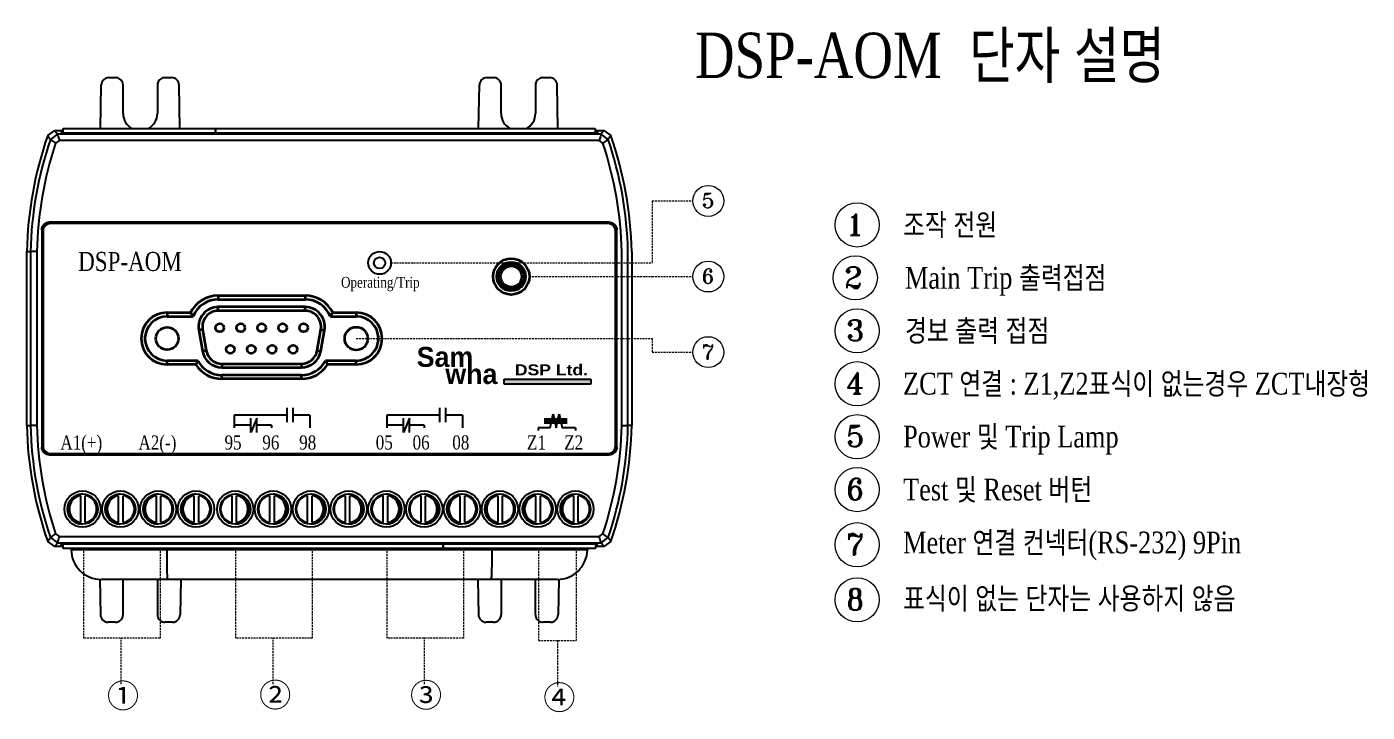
# Model space of a CAD drawing. Header units: millimetres. Extents: x 32 to 871, y 30 to 611.
# Drawn here: x 279.9 to 457.2, y 201.2 to 291.8 of the extents above; entities that cross this region are included whole.
import ezdxf
from ezdxf.enums import TextEntityAlignment as Align

# ---------------------------------------------------------------- set-up
doc = ezdxf.new("R2010")
doc.units = ezdxf.units.MM
doc.linetypes.add('DASHED2', pattern=[0.375, 0.25, -0.125])
for name, color, linetype in [('02___PRT_ALL_AXES', 7, 'Continuous'), ('03___PRT_ALL_CURVES', 7, 'Continuous'), ('40', 4, 'Continuous'), ('도면층1', 7, 'Continuous')]:
    doc.layers.add(name, color=color, linetype=linetype)
doc.styles.add('SS', font='batang.ttc', dxfattribs={"width": 0.8})
doc.styles.get("Standard").update_dxf_attribs({"font": 'BareunDotumPro1.ttf'})
doc.styles.add('STYLE2', font='romant.shx')
doc.styles.add('굴림체', font='arial.ttf')

msp = doc.modelspace()

# ---------------------------------------------------------------- hatches: boundary and pattern name
msp.add_hatch(color=5).paths.add_polyline_path([(343.042, 244.583), (343.042, 245.235), (354.512, 245.235), (354.512, 244.583)])

# ---------------------------------------------------------------- linework, layer by layer
at = {"color": 7, "linetype": 'Continuous'}
for p, q in [((289.655, 278.364), (289.756, 284.132)), ((290.756, 285.114), (291.633, 285.114)), ((292.633, 280.364), (292.633, 284.114)), ((297.168, 284.114), (297.168, 280.364)), ((298.168, 285.114), (299.046, 285.114)), ((300.146, 278.364), (300.046, 284.132)), ((339.655, 278.364), (339.756, 284.132)), ((340.756, 285.114), (341.633, 285.114)), ((342.633, 280.364), (342.633, 284.114)), ((347.168, 284.114), (347.168, 280.364)), ((348.168, 285.114), (349.046, 285.114)), ((350.146, 278.364), (350.046, 284.132)), ((284.711, 278.364), (304.836, 278.364)), ((284.711, 277.775), (284.711, 278.364)), ((304.836, 278.364), (304.836, 277.775)), ((304.838, 278.364), (355.088, 278.364)), ((304.838, 277.775), (304.838, 278.364)), ((355.088, 278.364), (355.088, 277.775)), ((282.662, 277.443), (283.606, 278.114)), ((283.96, 277.618), (283.014, 276.94)), ((283.606, 278.114), (284.711, 278.114)), ((284.226, 276.79), (283.713, 276.423)), ((355.842, 277.618), (283.96, 277.618)), ((355.576, 276.79), (284.226, 276.79)), ((284.352, 278.114), (284.521, 277.775)), ((355.28, 277.775), (284.521, 277.775)), ((355.088, 278.114), (356.195, 278.114)), ((355.449, 278.114), (355.28, 277.775)), ((356.089, 276.423), (355.576, 276.79)), ((356.788, 276.94), (355.841, 277.618)), ((356.195, 278.114), (357.139, 277.443)), ((356.925, 265.989), (282.876, 265.989)), ((282.876, 265.989), (282.901, 265.964)), ((356.901, 265.964), (282.901, 265.964)), ((356.925, 265.989), (356.901, 265.964)), ((281.876, 264.989), (281.876, 236.239)), ((281.876, 264.989), (281.901, 264.964)), ((281.901, 264.964), (281.901, 236.264)), ((282.051, 264.814), (282.051, 236.414)), ((356.751, 265.814), (283.051, 265.814)), ((357.751, 236.414), (357.751, 264.814)), ((357.925, 264.989), (357.901, 264.964)), ((357.901, 236.264), (357.901, 264.964)), ((357.925, 236.239), (357.925, 264.989)), ((279.901, 239.114), (279.901, 262.114)), ((279.901, 262.114), (280.397, 262.109)), ((280.397, 262.109), (280.397, 239.119)), ((281.225, 262.109), (280.397, 262.109)), ((281.225, 262.093), (281.225, 239.135)), ((358.577, 239.135), (358.577, 262.093)), ((359.405, 239.119), (359.405, 262.109)), ((359.901, 262.114), (359.901, 239.114)), ((314.338, 239.567), (314.338, 241.436)), ((315.118, 239.567), (315.118, 241.436)), ((334.528, 239.567), (334.528, 241.436)), ((335.308, 239.567), (335.308, 241.436)), ((309.549, 238.207), (309.549, 240.076)), ((310.329, 238.207), (310.329, 240.076)), ((329.739, 238.207), (329.739, 240.076)), ((330.519, 238.207), (330.519, 240.076)), ((279.901, 239.114), (280.397, 239.119)), ((281.225, 239.119), (280.397, 239.119)), ((358.577, 239.119), (359.405, 239.119)), ((359.901, 239.114), (359.405, 239.119)), ((281.876, 236.239), (281.901, 236.264)), ((357.925, 236.239), (357.901, 236.264)), ((282.876, 235.24), (282.901, 235.264)), ((282.876, 235.24), (356.925, 235.24)), ((282.901, 235.264), (356.901, 235.264)), ((283.051, 235.414), (356.751, 235.414)), ((356.925, 235.24), (356.901, 235.264)), ((287.038, 226.289), (287.038, 229.839)), ((287.638, 226.289), (287.638, 229.839)), ((292.038, 226.289), (292.038, 229.839)), ((292.638, 226.289), (292.638, 229.839)), ((297.038, 226.289), (297.038, 229.839)), ((297.638, 226.289), (297.638, 229.839)), ((302.038, 226.289), (302.038, 229.839)), ((302.638, 226.289), (302.638, 229.839)), ((307.038, 226.289), (307.038, 229.839)), ((307.638, 226.289), (307.638, 229.839)), ((312.038, 226.289), (312.038, 229.839)), ((312.638, 226.289), (312.638, 229.839)), ((317.038, 226.289), (317.038, 229.839)), ((317.638, 226.289), (317.638, 229.839)), ((322.038, 226.289), (322.038, 229.839)), ((322.638, 226.289), (322.638, 229.839)), ((327.038, 226.289), (327.038, 229.839)), ((327.638, 226.289), (327.638, 229.839)), ((332.038, 226.289), (332.038, 229.839)), ((332.638, 226.289), (332.638, 229.839)), ((337.228, 226.289), (337.228, 229.839)), ((337.828, 226.289), (337.828, 229.839)), ((342.228, 226.289), (342.228, 229.839)), ((342.828, 226.289), (342.828, 229.839)), ((347.228, 226.289), (347.228, 229.839)), ((347.828, 226.289), (347.828, 229.839)), ((352.228, 226.289), (352.228, 229.839)), ((352.828, 226.289), (352.828, 229.839)), ((283.606, 223.114), (282.662, 223.785)), ((283.014, 224.288), (283.96, 223.61)), ((283.713, 224.806), (284.226, 224.438)), ((283.96, 223.61), (355.842, 223.61)), ((284.226, 224.438), (355.576, 224.438)), ((284.352, 223.114), (284.521, 223.453)), ((284.521, 223.453), (355.28, 223.453)), ((284.713, 222.864), (284.713, 223.453)), ((334.963, 223.453), (334.963, 222.864)), ((334.966, 222.864), (334.966, 223.453)), ((355.091, 223.453), (355.091, 222.864)), ((355.449, 223.114), (355.28, 223.453)), ((355.576, 224.438), (356.089, 224.806)), ((355.841, 223.61), (356.788, 224.288)), ((357.139, 223.785), (356.195, 223.114)), ((284.713, 223.114), (283.606, 223.114)), ((334.963, 222.864), (284.713, 222.864)), ((285.761, 222.864), (285.764, 222.694)), ((354.038, 222.694), (285.764, 222.694)), ((298.399, 222.694), (298.399, 222.864)), ((355.091, 222.864), (334.966, 222.864)), ((341.403, 222.694), (341.403, 222.864)), ((354.041, 222.864), (354.038, 222.694)), ((356.195, 223.114), (355.091, 223.114)), ((289.552, 218.788), (289.634, 214.097)), ((350.038, 218.764), (289.763, 218.764)), ((350.038, 218.764), (289.763, 218.764)), ((292.633, 214.114), (292.633, 218.764)), ((297.168, 218.764), (297.168, 214.114)), ((300.249, 218.764), (300.168, 214.097)), ((339.552, 218.764), (339.634, 214.097)), ((342.633, 218.764), (342.633, 214.114)), ((347.168, 214.114), (347.168, 218.764)), ((350.25, 218.788), (350.168, 214.097)), ((291.633, 213.114), (290.633, 213.114)), ((299.168, 213.114), (298.168, 213.114)), ((341.633, 213.114), (340.633, 213.114)), ((349.168, 213.114), (348.168, 213.114))]:
    msp.add_line(p, q, dxfattribs=at)
at = {"color": 1, "linetype": 'DASHED2', "lineweight": 18}
for p, q in [((362.611, 268.814), (362.611, 260.614)), ((362.611, 250.614), (362.611, 248.814)), ((287.391, 222.864), (287.391, 211.006)), ((297.516, 222.864), (297.516, 211.006)), ((307.516, 222.864), (307.516, 211.006)), ((317.641, 222.864), (317.641, 211.006)), ((327.516, 222.864), (327.516, 211.006)), ((337.641, 222.864), (337.641, 211.006)), ((347.576, 222.864), (347.576, 210.672)), ((352.576, 222.864), (352.576, 210.672)), ((292.366, 204.921), (292.366, 211.006)), ((312.491, 204.921), (312.491, 211.006)), ((332.491, 204.921), (332.491, 211.006)), ((350.076, 210.672), (350.076, 204.587))]:
    msp.add_line(p, q, dxfattribs=at)
at = {"color": 1, "linetype": 'DASHED2', "lineweight": 5}
for p, q in [((362.611, 268.814), (367.982, 268.814)), ((328.063, 260.614), (362.611, 260.614)), ((346.366, 258.814), (362.611, 258.814)), ((362.611, 258.814), (367.982, 258.814)), ((323.466, 250.614), (362.611, 250.614)), ((362.611, 248.814), (367.982, 248.814)), ((297.516, 211.006), (287.391, 211.006)), ((317.641, 211.006), (307.516, 211.006)), ((317.641, 211.006), (307.516, 211.006)), ((337.641, 211.006), (327.516, 211.006)), ((337.641, 211.006), (327.516, 211.006)), ((347.576, 210.672), (352.576, 210.672))]:
    msp.add_line(p, q, dxfattribs=at)
at = {"color": 0, "linetype": 'ByBlock', "lineweight": 35}
for p, q in [((305.216, 256.284), (305.216, 255.784)), ((305.216, 256.284), (316.716, 256.284)), ((305.216, 255.784), (316.716, 255.784)), ((316.716, 256.284), (316.716, 255.784)), ((298.466, 254.049), (298.466, 253.549)), ((298.466, 254.049), (301.564, 254.049)), ((298.466, 253.549), (301.885, 253.549)), ((305.216, 254.284), (305.216, 254.784)), ((316.716, 254.784), (305.216, 254.784)), ((316.716, 254.284), (305.216, 254.284)), ((316.716, 254.284), (316.716, 254.784)), ((320.047, 253.549), (323.466, 253.549)), ((320.367, 254.049), (323.466, 254.049)), ((323.466, 254.049), (323.466, 253.549)), ((303.148, 251.819), (302.655, 251.733)), ((302.655, 251.733), (303.149, 248.933)), ((303.148, 251.819), (303.641, 249.019)), ((318.29, 249.019), (318.784, 251.819)), ((318.782, 248.933), (319.276, 251.733)), ((318.784, 251.819), (319.276, 251.733)), ((303.641, 249.019), (303.149, 248.933)), ((318.29, 249.019), (318.782, 248.933)), ((298.466, 247.179), (298.466, 247.679)), ((302.539, 247.679), (298.466, 247.679)), ((302.253, 247.179), (298.466, 247.179)), ((305.709, 247.284), (305.709, 246.784)), ((305.709, 247.284), (316.222, 247.284)), ((305.709, 246.784), (316.222, 246.784)), ((316.222, 247.284), (316.222, 246.784)), ((323.466, 247.679), (319.393, 247.679)), ((323.466, 247.179), (319.679, 247.179)), ((323.466, 247.179), (323.466, 247.679)), ((305.709, 245.284), (305.709, 245.784)), ((316.222, 245.784), (305.709, 245.784)), ((316.222, 245.284), (305.709, 245.284)), ((316.222, 245.284), (316.222, 245.784))]:
    msp.add_line(p, q, dxfattribs=at)
at = {"color": 5}
for p, q in [((343.042, 245.235), (354.512, 245.235)), ((343.042, 244.583), (343.042, 245.235)), ((354.512, 245.235), (354.512, 244.583)), ((354.512, 244.583), (343.042, 244.583))]:
    msp.add_line(p, q, dxfattribs=at)
for p, q in [((314.338, 240.501), (307.338, 240.501)), ((307.338, 240.501), (307.338, 238.797)), ((310.329, 240.076), (309.549, 238.207)), ((317.338, 240.501), (315.118, 240.501)), ((317.338, 240.501), (317.338, 238.797)), ((334.528, 240.501), (327.528, 240.501)), ((327.528, 240.501), (327.528, 238.797)), ((330.519, 240.076), (329.739, 238.207)), ((337.528, 240.501), (335.308, 240.501)), ((337.528, 240.501), (337.528, 238.797)), ((348.311, 239.99), (351.344, 239.99)), ((348.311, 239.731), (351.344, 239.731)), ((348.311, 239.473), (351.344, 239.473)), ((349.127, 238.797), (349.517, 240.666)), ((349.517, 240.666), (349.907, 238.797)), ((349.907, 238.797), (350.297, 240.666)), ((350.297, 240.666), (350.687, 238.797)), ((309.549, 239.142), (307.338, 239.142)), ((312.273, 239.142), (310.329, 239.142)), ((312.273, 239.142), (312.273, 238.797)), ((329.739, 239.142), (327.528, 239.142)), ((332.463, 239.142), (330.519, 239.142)), ((332.463, 239.142), (332.463, 238.797)), ((349.127, 238.797), (347.528, 238.797)), ((347.528, 238.797), (347.528, 238.453)), ((352.463, 238.797), (350.687, 238.797)), ((352.463, 238.797), (352.463, 238.453))]:
    msp.add_line(p, q)
at = {"color": 0, "linetype": 'ByBlock', "lineweight": 18}
for centre, radius in [((370.027, 268.814), 2.046), ((389.72, 265.636), 2.922), ((370.027, 258.814), 2.046), ((389.47, 258.639), 2.922), ((389.72, 251.636), 2.922), ((370.027, 248.814), 2.046), ((389.72, 244.636), 2.922), ((389.72, 237.636), 2.922), ((389.72, 230.636), 2.922), ((389.72, 223.355), 2.922), ((389.72, 216.073), 2.922)]:
    msp.add_circle(centre, radius, dxfattribs=at)
at = {"color": 0, "linetype": 'ByBlock', "lineweight": 35}
for centre, radius in [((343.966, 258.814), 2.4), ((343.966, 258.814), 1.9), ((343.966, 258.814), 1.7), ((343.966, 258.814), 1.4), ((305.426, 252.034), 0.55), ((308.196, 252.034), 0.55), ((310.966, 252.034), 0.55), ((313.736, 252.034), 0.55), ((316.506, 252.034), 0.55), ((306.816, 249.194), 0.55), ((309.586, 249.194), 0.55), ((312.346, 249.194), 0.55), ((315.116, 249.194), 0.55)]:
    msp.add_circle(centre, radius, dxfattribs=at)
at = {"color": 7, "linetype": 'Continuous'}
for centre, radius in [((287.273, 228.064), 2.4), ((292.273, 228.064), 2.4), ((297.273, 228.064), 2.4), ((302.273, 228.064), 2.4), ((307.463, 228.064), 2.4), ((312.463, 228.064), 2.4), ((317.463, 228.064), 2.4), ((322.463, 228.064), 2.4), ((327.463, 228.064), 2.4), ((332.463, 228.064), 2.4), ((337.463, 228.064), 2.4), ((342.463, 228.064), 2.4), ((347.463, 228.064), 2.4), ((352.463, 228.064), 2.4), ((287.273, 228.064), 2), ((292.273, 228.064), 2), ((297.273, 228.064), 2), ((302.273, 228.064), 2), ((307.463, 228.064), 2), ((312.463, 228.064), 2), ((317.463, 228.064), 2), ((322.463, 228.064), 2), ((327.463, 228.064), 2), ((332.463, 228.064), 2), ((337.463, 228.064), 2), ((342.463, 228.064), 2), ((347.463, 228.064), 2), ((352.463, 228.064), 2)]:
    msp.add_circle(centre, radius, dxfattribs=at)
for centre, radius, start, end in [((290.756, 284.114), 1, 90, 179), ((299.046, 284.114), 1, 1, 90), ((340.756, 284.114), 1, 90, 179), ((349.046, 284.114), 1, 1, 90), ((294.901, 280.364), 2.267, 180, 242.3898), ((294.901, 280.364), 2.267, 297.6102, 0), ((344.901, 280.364), 2.267, 180, 242.3898), ((344.901, 280.364), 2.267, 297.6102, 0), ((329.889, 261.023), 50, 160.82791, 178.74912), ((329.889, 261.023), 49.504, 161.24388, 178.74287), ((309.913, 261.023), 49.504, 1.25713, 18.75612), ((309.913, 261.023), 50, 1.25088, 19.17209), ((329.889, 261.023), 48.677, 161.5561, 178.73961), ((309.913, 261.023), 48.677, 1.26039, 18.4439), ((283.051, 264.814), 1, 90, 180), ((356.751, 264.814), 1, 0, 90), ((329.889, 240.206), 50, 181.25088, 199.17209), ((329.889, 240.206), 49.504, 181.25713, 198.75612), ((329.889, 240.206), 48.677, 181.26039, 198.4439), ((309.913, 240.206), 48.677, 341.5561, 358.73961), ((309.913, 240.206), 49.504, 341.24388, 358.74287), ((309.913, 240.206), 50, 340.82791, 358.74912), ((283.051, 236.414), 1, 180, 270), ((356.751, 236.414), 1, 270, 0), ((287.338, 228.064), 1.8, 99.59407, 260.40593), ((287.338, 228.064), 1.8, 279.59407, 80.40593), ((292.338, 228.064), 1.8, 99.59407, 260.40593), ((292.338, 228.064), 1.8, 279.59407, 80.40593), ((297.338, 228.064), 1.8, 99.59407, 260.40593), ((297.338, 228.064), 1.8, 279.59407, 80.40593), ((302.338, 228.064), 1.8, 99.59407, 260.40593), ((302.338, 228.064), 1.8, 279.59407, 80.40593), ((307.338, 228.064), 1.8, 99.59407, 260.40593), ((307.338, 228.064), 1.8, 279.59407, 80.40593), ((312.338, 228.064), 1.8, 99.59407, 260.40593), ((312.338, 228.064), 1.8, 279.59407, 80.40593), ((317.338, 228.064), 1.8, 99.59407, 260.40593), ((317.338, 228.064), 1.8, 279.59407, 80.40593), ((322.338, 228.064), 1.8, 99.59407, 260.40593), ((322.338, 228.064), 1.8, 279.59407, 80.40593), ((327.338, 228.064), 1.8, 99.59407, 260.40593), ((327.338, 228.064), 1.8, 279.59407, 80.40593), ((332.338, 228.064), 1.8, 99.59407, 260.40593), ((332.338, 228.064), 1.8, 279.59407, 80.40593), ((337.528, 228.064), 1.8, 99.59407, 260.40593), ((337.528, 228.064), 1.8, 279.59407, 80.40593), ((342.528, 228.064), 1.8, 99.59407, 260.40593), ((342.528, 228.064), 1.8, 279.59407, 80.40593), ((347.528, 228.064), 1.8, 99.59407, 260.40593), ((347.528, 228.064), 1.8, 279.59407, 80.40593), ((352.528, 228.064), 1.8, 99.59407, 260.40593), ((352.528, 228.064), 1.8, 279.59407, 80.40593), ((289.763, 222.764), 4, 181, 270), ((350.038, 222.764), 4, 270, 359), ((290.633, 214.114), 1, 181, 270), ((299.168, 214.114), 1, 270, 359), ((340.633, 214.114), 1, 181, 270), ((349.168, 214.114), 1, 270, 359)]:
    msp.add_arc(centre, radius, start, end, dxfattribs=at)
at = {"color": 0, "linetype": 'ByBlock', "lineweight": 35}
for centre, radius, start, end in [((305.216, 252.184), 4.1, 90, 152.94355), ((305.216, 252.184), 3.6, 90, 157.71793), ((316.716, 252.184), 4.1, 27.05719, 90), ((316.716, 252.184), 3.6, 22.28207, 90), ((298.466, 250.614), 3.435, 90, 270), ((298.466, 250.614), 2.935, 90, 270), ((305.216, 252.184), 2.6, 90, 190), ((305.216, 252.184), 2.1, 90, 190), ((316.716, 252.184), 2.6, 350, 90), ((316.716, 252.184), 2.1, 350, 90), ((323.466, 250.614), 3.435, 270, 90), ((323.466, 250.614), 2.935, 270, 90), ((305.709, 249.384), 2.6, 190, 270), ((305.709, 249.384), 2.1, 190, 270), ((316.222, 249.384), 2.1, 270, 350), ((316.222, 249.384), 2.6, 270, 350), ((305.709, 249.384), 4.1, 212.5345, 270), ((305.709, 249.384), 3.6, 208.26896, 270), ((316.222, 249.384), 3.6, 270, 331.73104), ((316.222, 249.384), 4.1, 270, 327.4655)]:
    msp.add_arc(centre, radius, start, end, dxfattribs=at)
at = {"color": 7, "linetype": 'Continuous'}
for points, knots in [([(292.633, 284.114), (292.633, 284.218), (292.6, 284.428), (292.456, 284.712), (292.231, 284.937), (291.948, 285.081), (291.737, 285.114), (291.633, 285.114)], [0, 0, 0, 0, 0.3128443, 0.6257071, 0.9385998, 1.2515225, 1.5644638, 1.5644638, 1.5644638, 1.5644638]), ([(298.168, 285.114), (298.064, 285.114), (297.854, 285.081), (297.571, 284.937), (297.346, 284.712), (297.201, 284.428), (297.168, 284.218), (297.168, 284.114)], [0, 0, 0, 0, 0.3129412, 0.6258639, 0.9387567, 1.2516195, 1.5644638, 1.5644638, 1.5644638, 1.5644638]), ([(342.633, 284.114), (342.633, 284.218), (342.6, 284.428), (342.456, 284.712), (342.231, 284.937), (341.948, 285.081), (341.737, 285.114), (341.633, 285.114)], [0, 0, 0, 0, 0.3128443, 0.6257071, 0.9385998, 1.2515225, 1.5644638, 1.5644638, 1.5644638, 1.5644638]), ([(348.168, 285.114), (348.064, 285.114), (347.854, 285.081), (347.571, 284.937), (347.346, 284.712), (347.201, 284.428), (347.168, 284.218), (347.168, 284.114)], [0, 0, 0, 0, 0.3129412, 0.6258639, 0.9387567, 1.2516195, 1.5644638, 1.5644638, 1.5644638, 1.5644638]), ([(283.014, 276.94), (282.979, 276.989), (282.902, 277.099), (282.785, 277.266), (282.703, 277.385), (282.662, 277.443)], [0, 0, 0, 0, 0.18024777, 0.40064801, 0.61349574, 0.61349574, 0.61349574, 0.61349574]), ([(283.013, 276.94), (283.088, 276.883), (283.25, 276.78), (283.476, 276.599), (283.634, 276.483), (283.713, 276.423)], [0, 0, 0, 0, 0.28246747, 0.5729897, 0.87011684, 0.87011684, 0.87011684, 0.87011684]), ([(283.96, 277.618), (283.925, 277.667), (283.848, 277.775), (283.73, 277.94), (283.647, 278.057), (283.606, 278.114)], [0, 0, 0, 0, 0.17899192, 0.39786681, 0.60925193, 0.60925193, 0.60925193, 0.60925193]), ([(283.96, 277.618), (283.99, 277.529), (284.035, 277.343), (284.134, 277.07), (284.195, 276.884), (284.226, 276.79)], [0, 0, 0, 0, 0.28287008, 0.57326512, 0.86975369, 0.86975369, 0.86975369, 0.86975369]), ([(355.842, 277.618), (355.812, 277.529), (355.766, 277.343), (355.668, 277.07), (355.607, 276.884), (355.576, 276.79)], [0, 0, 0, 0, 0.28287466, 0.57326965, 0.86975368, 0.86975368, 0.86975368, 0.86975368]), ([(355.842, 277.618), (355.876, 277.666), (355.953, 277.774), (356.071, 277.939), (356.155, 278.056), (356.195, 278.114)], [0, 0, 0, 0, 0.17820854, 0.39708416, 0.60925193, 0.60925193, 0.60925193, 0.60925193]), ([(356.788, 276.94), (356.713, 276.883), (356.552, 276.78), (356.325, 276.599), (356.168, 276.483), (356.089, 276.423)], [0, 0, 0, 0, 0.28246279, 0.57298506, 0.87011686, 0.87011686, 0.87011686, 0.87011686]), ([(356.788, 276.94), (356.822, 276.989), (356.899, 277.098), (357.016, 277.266), (357.099, 277.384), (357.139, 277.443)], [0, 0, 0, 0, 0.17945891, 0.39985993, 0.61349574, 0.61349574, 0.61349574, 0.61349574]), ([(281.876, 264.989), (281.876, 265.093), (281.909, 265.303), (282.054, 265.586), (282.279, 265.811), (282.562, 265.955), (282.772, 265.989), (282.876, 265.989)], [0, 0, 0, 0, 0.31286, 0.6256693, 0.9384589, 1.2512679, 1.5641278, 1.5641278, 1.5641278, 1.5641278]), ([(282.901, 265.964), (282.796, 265.964), (282.586, 265.931), (282.303, 265.787), (282.078, 265.562), (281.934, 265.279), (281.901, 265.069), (281.901, 264.964)], [0, 0, 0, 0, 0.3128599, 0.6256689, 0.9384586, 1.2512678, 1.5641278, 1.5641278, 1.5641278, 1.5641278]), ([(357.901, 264.964), (357.901, 265.069), (357.868, 265.279), (357.723, 265.562), (357.498, 265.787), (357.215, 265.931), (357.005, 265.964), (356.901, 265.964)], [0, 0, 0, 0, 0.3128599, 0.6256689, 0.9384586, 1.2512678, 1.5641278, 1.5641278, 1.5641278, 1.5641278]), ([(356.925, 265.989), (357.03, 265.989), (357.24, 265.955), (357.523, 265.811), (357.748, 265.586), (357.892, 265.303), (357.925, 265.093), (357.925, 264.989)], [0, 0, 0, 0, 0.31286, 0.6256693, 0.9384589, 1.2512679, 1.5641278, 1.5641278, 1.5641278, 1.5641278]), ([(282.876, 235.24), (282.772, 235.24), (282.562, 235.273), (282.279, 235.417), (282.054, 235.642), (281.909, 235.925), (281.876, 236.135), (281.876, 236.239)], [0, 0, 0, 0, 0.31286, 0.6256693, 0.9384589, 1.2512679, 1.5641278, 1.5641278, 1.5641278, 1.5641278]), ([(281.901, 236.264), (281.901, 236.16), (281.934, 235.95), (282.078, 235.667), (282.303, 235.442), (282.586, 235.297), (282.796, 235.264), (282.901, 235.264)], [0, 0, 0, 0, 0.3128599, 0.6256689, 0.9384586, 1.2512678, 1.5641278, 1.5641278, 1.5641278, 1.5641278]), ([(356.901, 235.264), (357.005, 235.264), (357.215, 235.297), (357.498, 235.442), (357.723, 235.667), (357.868, 235.95), (357.901, 236.16), (357.901, 236.264)], [0, 0, 0, 0, 0.3128599, 0.6256689, 0.9384586, 1.2512678, 1.5641278, 1.5641278, 1.5641278, 1.5641278]), ([(357.925, 236.239), (357.925, 236.135), (357.892, 235.925), (357.748, 235.642), (357.523, 235.417), (357.24, 235.273), (357.03, 235.24), (356.925, 235.24)], [0, 0, 0, 0, 0.31286, 0.6256693, 0.9384589, 1.2512679, 1.5641278, 1.5641278, 1.5641278, 1.5641278]), ([(283.014, 224.288), (282.979, 224.239), (282.903, 224.13), (282.785, 223.962), (282.703, 223.844), (282.662, 223.785)], [0, 0, 0, 0, 0.17945891, 0.39985993, 0.61349574, 0.61349574, 0.61349574, 0.61349574]), ([(283.013, 224.288), (283.088, 224.345), (283.25, 224.448), (283.476, 224.629), (283.634, 224.746), (283.713, 224.805)], [0, 0, 0, 0, 0.28246295, 0.57298523, 0.87011684, 0.87011684, 0.87011684, 0.87011684]), ([(283.96, 223.61), (283.925, 223.562), (283.848, 223.454), (283.73, 223.289), (283.647, 223.172), (283.606, 223.114)], [0, 0, 0, 0, 0.17820854, 0.39708416, 0.60925193, 0.60925193, 0.60925193, 0.60925193]), ([(283.96, 223.61), (283.99, 223.699), (284.035, 223.885), (284.134, 224.158), (284.195, 224.344), (284.226, 224.438)], [0, 0, 0, 0, 0.28287466, 0.57326965, 0.86975368, 0.86975368, 0.86975368, 0.86975368]), ([(355.842, 223.61), (355.812, 223.699), (355.766, 223.885), (355.668, 224.158), (355.607, 224.344), (355.576, 224.438)], [0, 0, 0, 0, 0.28287008, 0.57326512, 0.86975369, 0.86975369, 0.86975369, 0.86975369]), ([(355.842, 223.61), (355.876, 223.561), (355.953, 223.454), (356.071, 223.288), (356.155, 223.171), (356.195, 223.114)], [0, 0, 0, 0, 0.17899192, 0.39786681, 0.60925193, 0.60925193, 0.60925193, 0.60925193]), ([(356.788, 224.288), (356.713, 224.345), (356.552, 224.448), (356.325, 224.629), (356.168, 224.746), (356.089, 224.805)], [0, 0, 0, 0, 0.28246763, 0.57298986, 0.87011682, 0.87011682, 0.87011682, 0.87011682]), ([(356.788, 224.288), (356.822, 224.239), (356.899, 224.129), (357.016, 223.962), (357.099, 223.843), (357.139, 223.785)], [0, 0, 0, 0, 0.18024777, 0.40064801, 0.61349574, 0.61349574, 0.61349574, 0.61349574]), ([(298.399, 222.694), (298.399, 222.401), (298.401, 221.831), (298.409, 221.014), (298.419, 220.276), (298.443, 219.68), (298.443, 219.184), (298.499, 218.966), (298.48, 218.764), (298.514, 218.764)], [0, 0, 0, 0, 0.8787524, 1.7109392, 2.4557807, 3.076824, 3.5437717, 3.834118, 3.9358054, 3.9358054, 3.9358054, 3.9358054]), ([(341.403, 222.694), (341.402, 222.401), (341.401, 221.831), (341.392, 221.014), (341.383, 220.276), (341.359, 219.68), (341.358, 219.184), (341.303, 218.966), (341.322, 218.764), (341.288, 218.764)], [0, 0, 0, 0, 0.8787524, 1.7109392, 2.4557807, 3.076824, 3.5437717, 3.834118, 3.9358054, 3.9358054, 3.9358054, 3.9358054]), ([(291.633, 213.114), (291.737, 213.114), (291.948, 213.147), (292.231, 213.292), (292.456, 213.517), (292.6, 213.8), (292.633, 214.01), (292.633, 214.114)], [0, 0, 0, 0, 0.3129412, 0.6258639, 0.9387567, 1.2516195, 1.5644638, 1.5644638, 1.5644638, 1.5644638]), ([(297.168, 214.114), (297.168, 214.01), (297.201, 213.8), (297.346, 213.517), (297.571, 213.292), (297.854, 213.147), (298.064, 213.114), (298.168, 213.114)], [0, 0, 0, 0, 0.3128443, 0.6257071, 0.9385998, 1.2515225, 1.5644638, 1.5644638, 1.5644638, 1.5644638]), ([(341.633, 213.114), (341.737, 213.114), (341.948, 213.147), (342.231, 213.292), (342.456, 213.517), (342.6, 213.8), (342.633, 214.01), (342.633, 214.114)], [0, 0, 0, 0, 0.3129412, 0.6258639, 0.9387567, 1.2516195, 1.5644638, 1.5644638, 1.5644638, 1.5644638]), ([(347.168, 214.114), (347.168, 214.01), (347.201, 213.8), (347.346, 213.517), (347.571, 213.292), (347.854, 213.147), (348.064, 213.114), (348.168, 213.114)], [0, 0, 0, 0, 0.3128443, 0.6257071, 0.9385998, 1.2515225, 1.5644638, 1.5644638, 1.5644638, 1.5644638])]:
    msp.add_open_spline(points, degree=3, knots=knots, dxfattribs=at)
at = {"color": 0, "linetype": 'ByBlock', "lineweight": 35}
for points, knots in [([(301.885, 253.549), (301.848, 253.603), (301.776, 253.712), (301.67, 253.878), (301.6, 253.992), (301.564, 254.049)], [0, 0, 0, 0, 0.19415575, 0.39205987, 0.59372276, 0.59372276, 0.59372276, 0.59372276]), ([(320.047, 253.549), (320.083, 253.603), (320.155, 253.712), (320.262, 253.879), (320.332, 253.992), (320.367, 254.049)], [0, 0, 0, 0, 0.19410924, 0.39200941, 0.59371784, 0.59371784, 0.59371784, 0.59371784]), ([(302.539, 247.679), (302.507, 247.625), (302.442, 247.516), (302.347, 247.349), (302.284, 247.236), (302.253, 247.179)], [0, 0, 0, 0, 0.18852858, 0.38053284, 0.57601707, 0.57601707, 0.57601707, 0.57601707]), ([(319.393, 247.679), (319.425, 247.625), (319.489, 247.516), (319.584, 247.349), (319.647, 247.236), (319.679, 247.179)], [0, 0, 0, 0, 0.18852858, 0.38053284, 0.57601707, 0.57601707, 0.57601707, 0.57601707])]:
    msp.add_open_spline(points, degree=3, knots=knots, dxfattribs=at)
at = {"layer": '02___PRT_ALL_AXES', "color": 0, "linetype": 'ByBlock', "lineweight": 35}
for p, q in [((295.561, 250.242), (295.561, 250.988)), ((326.371, 250.986), (326.371, 250.24))]:
    msp.add_line(p, q, dxfattribs=at)
for centre, radius in [((298.466, 250.614), 1.5), ((323.466, 250.614), 1.525)]:
    msp.add_circle(centre, radius, dxfattribs=at)
at = {"layer": '02___PRT_ALL_AXES', "color": 7, "linetype": 'Continuous'}
for centre, start, end in [((287.338, 228.064), 93.69703, 266.30815), ((292.338, 228.064), 93.69703, 266.30815), ((297.338, 228.064), 93.69703, 266.30815), ((302.338, 228.064), 93.69703, 266.30815), ((307.338, 228.064), 273.69457, 86.30569), ((312.338, 228.064), 273.69457, 86.30569), ((317.338, 228.064), 273.69457, 86.30569), ((322.338, 228.064), 273.69457, 86.30569), ((327.338, 228.064), 273.69457, 86.30569), ((332.338, 228.064), 273.69457, 86.30569), ((337.528, 228.064), 94.22842, 265.77923), ((342.528, 228.064), 94.22842, 265.77923), ((347.528, 228.064), 94.22842, 265.77923), ((352.528, 228.064), 94.22842, 265.77923)]:
    msp.add_arc(centre, 2, start, end, dxfattribs=at)
at = {"layer": '03___PRT_ALL_CURVES', "color": 4, "linetype": 'Continuous'}
msp.add_circle((326.563, 260.614), 0.75, dxfattribs=at)
at = {"layer": '도면층1'}
msp.add_circle((326.563, 260.614), 1.5, dxfattribs=at)

# ---------------------------------------------------------------- texts
at = {"color": 0, "style": 'SS', "width": 0.8}
msp.add_text('DSP-AOM  단자 설명', height=6, dxfattribs=at).set_placement((368.272, 285.06))
at = {"color": 0, "style": 'STYLE2'}
for s, height, p in [('5', 1.97, (369.148, 267.872)), ('1', 2.815, (388.248, 264.291)), ('6', 1.97, (369.148, 257.872)), ('2', 2.815, (387.997, 257.294)), ('3', 2.815, (388.248, 250.291)), ('7', 1.97, (369.148, 247.872)), ('4', 2.815, (388.248, 243.291)), ('5', 2.815, (388.248, 236.291)), ('6', 2.815, (388.248, 229.291)), ('7', 2.815, (388.248, 222.009)), ('8', 2.815, (388.248, 214.728))]:
    msp.add_text(s, height=height, dxfattribs=at).set_placement(p)
at = {"color": 7, "linetype": 'Continuous', "style": 'SS', "width": 0.8}
msp.add_text('DSP-AOM', height=2.52, dxfattribs=at).set_placement((286.693, 259.546))
at = {"lineweight": 18, "char_height": 2.88, "attachment_point": 1, "style": 'SS'}
for s, insert, width in [('조작 전원 ', (395.791, 267.088), 25.81994), ('Main Trip 출력접점', (396.041, 260.085), 38.21847), ('경보 출력 접점', (396.041, 253.085), 70.59432), ('ZCT 연결 : Z1,Z2표식이 없는경우 ZCT내장형', (395.791, 246.088), 69.37651), ('Power 및 Trip Lamp', (395.791, 239.088), 36.90446), ('Test 및 Reset 버턴', (395.791, 232.088), 44.79841), ('Meter 연결 컨넥터(RS-232) 9Pin', (395.791, 225.088), 70.31337), ('표식이 없는 단자는 사용하지 않음', (395.791, 217.7), 49.13237)]:
    msp.add_mtext(s, dxfattribs=dict(at, insert=insert, width=width))
at = {"color": 20, "insert": (331.467, 249.512), "char_height": 2.646, "width": 9.50854, "attachment_point": 1}
msp.add_mtext('{\\fPump Demi Bold LET|b0|i0|c0|p2;Sam}', dxfattribs=at)
at = {"color": 5, "insert": (335.255, 247.247), "char_height": 2.646, "width": 9.50854, "attachment_point": 1}
msp.add_mtext('{\\fPump Demi Bold LET|b0|i0|c0|p2;wha}', dxfattribs=at)
at = {"color": 0, "insert": (344.448, 247.201), "char_height": 1.45133, "width": 10.0641, "attachment_point": 1}
msp.add_mtext('{\\fArial Black|b0|i0|c0|p34;DSP Ltd.}', dxfattribs=at)
at = {"color": 0, "lineweight": 18, "char_height": 3.12766, "width": 5.16757, "attachment_point": 1, "style": '굴림체'}
for s, insert in [('{\\fBatang|b0|i0|c129|p18;①}', (290.49, 204.937)), ('{\\fBatang|b0|i0|c129|p18;②}', (310.617, 205.045)), ('{\\fBatang|b0|i0|c129|p18;③}', (330.568, 205.018)), ('{\\fBatang|b0|i0|c129|p18;④}', (348.199, 204.707))]:
    msp.add_mtext(s, dxfattribs=dict(at, insert=insert))
at = {"layer": '40', "color": 0, "style": 'SS', "width": 0.8}
for s, height, p in [('Operating/Trip', 1.4352, (326.655, 257.333)), ('95', 1.8658, (307.175, 235.938)), ('96', 1.8658, (312.175, 235.938)), ('98', 1.8658, (317.05, 235.938)), ('05', 1.8658, (327.175, 235.938)), ('06', 1.8658, (332.05, 235.938)), ('08', 1.8658, (337.3, 235.938)), ('Z1', 1.8658, (347.3, 235.938)), ('Z2', 1.8658, (352.235, 235.938))]:
    msp.add_text(s, height=height, dxfattribs=at).set_placement(p, align=Align.CENTER)
at = {"layer": '40', "color": 1, "style": 'SS', "width": 0.8}
for s, p in [('A1(+)', (287.11, 235.938)), ('A2(-)', (297.175, 235.938))]:
    msp.add_text(s, height=1.8658, dxfattribs=at).set_placement(p, align=Align.CENTER)

doc.saveas('drawing.dxf')
